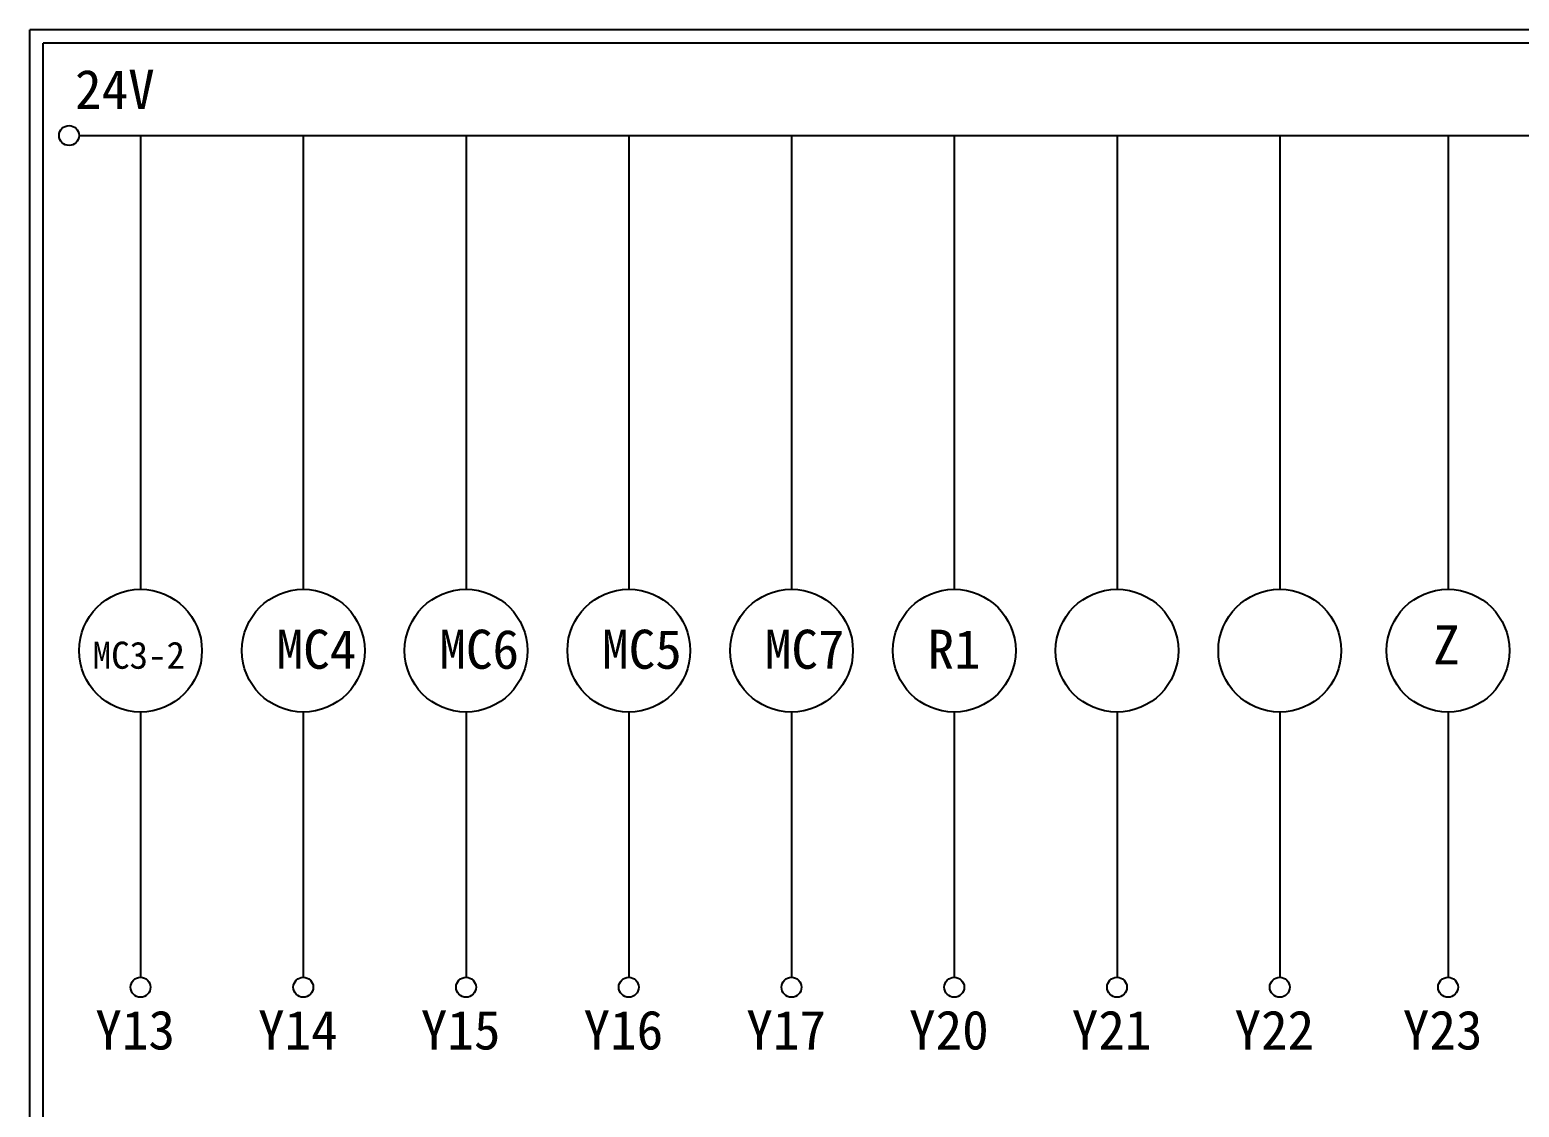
# Model space of a CAD drawing. Extents: x 926 to 1213, y 3 to 207.
# Drawn here: x 925.7 to 1063, y 107.6 to 207 of the extents above; entities that cross this region are included whole.
import ezdxf

# ---------------------------------------------------------------- set-up
doc = ezdxf.new("R2010")
doc.units = 0
doc.layers.add('圖框層', color=7, linetype='CONTINUOUS')
doc.layers.add('標尺寸層', color=3, linetype='CONTINUOUS')
doc.styles.add('STSL', font='KAIU.TTF')

msp = doc.modelspace()

# ---------------------------------------------------------------- linework, layer by layer
at = {"layer": '圖框層', "color": 7}
for p, q in [((1212.74, 206.97), (925.74, 206.97)), ((925.74, 3), (925.74, 206.97)), ((1211.49, 205.72), (926.99, 205.72)), ((926.99, 4.25), (926.99, 205.72))]:
    msp.add_line(p, q, dxfattribs=at)
at = {"layer": '標尺寸層', "color": 7}
for p, q in [((930.28, 197.22), (1207.88, 197.22)), ((935.95, 197.22), (935.95, 155.39)), ((950.95, 197.22), (950.95, 155.39)), ((965.95, 197.22), (965.95, 155.39)), ((980.95, 197.22), (980.95, 155.39)), ((995.95, 197.22), (995.95, 155.39)), ((1010.95, 197.22), (1010.95, 155.39)), ((1025.95, 197.22), (1025.95, 155.39)), ((1040.95, 197.22), (1040.95, 155.39)), ((1056.46, 197.22), (1056.46, 155.39)), ((935.95, 144.07), (935.95, 119.62)), ((950.95, 144.07), (950.95, 119.62)), ((965.95, 144.07), (965.95, 119.62)), ((980.95, 144.07), (980.95, 119.62)), ((995.95, 144.07), (995.95, 119.62)), ((1010.95, 144.07), (1010.95, 119.62)), ((1025.95, 144.07), (1025.95, 119.62)), ((1040.95, 144.07), (1040.95, 119.62)), ((1056.46, 144.07), (1056.46, 119.62))]:
    msp.add_line(p, q, dxfattribs=at)
for centre, radius in [((929.36, 197.22), 0.92), ((935.95, 149.73), 5.66), ((950.95, 149.73), 5.66), ((965.95, 149.73), 5.66), ((980.95, 149.73), 5.66), ((995.95, 149.73), 5.66), ((1010.95, 149.73), 5.66), ((1025.95, 149.73), 5.66), ((1040.95, 149.73), 5.66), ((1056.46, 149.73), 5.66), ((935.95, 118.7), 0.92), ((950.95, 118.7), 0.92), ((965.95, 118.7), 0.92), ((980.95, 118.7), 0.92), ((995.95, 118.7), 0.92), ((1010.95, 118.7), 0.92), ((1025.95, 118.7), 0.92), ((1040.95, 118.7), 0.92), ((1056.46, 118.7), 0.92)]:
    msp.add_circle(centre, radius, dxfattribs=at)

# ---------------------------------------------------------------- texts
at = {"layer": '圖框層', "color": 4, "style": 'STSL'}
for s, height, p in [('24V', 3.6, (929.91, 199.68)), ('MC4', 3.6, (948.49, 148.06)), ('MC6', 3.6, (963.49, 148.06)), ('MC5', 3.6, (978.49, 148.06)), ('MC7', 3.6, (993.49, 148.06)), ('R1', 3.6, (1008.49, 148.06)), ('Z', 3.6, (1055.09, 148.47)), ('MC3-2', 2.5, (931.54, 148.06)), ('Y13', 3.6, (931.78, 112.96)), ('Y14', 3.6, (946.78, 112.96)), ('Y15', 3.6, (961.78, 112.96)), ('Y16', 3.6, (976.78, 112.96)), ('Y17', 3.6, (991.78, 112.96)), ('Y20', 3.6, (1006.78, 112.96)), ('Y21', 3.6, (1021.78, 112.96)), ('Y22', 3.6, (1036.78, 112.96)), ('Y23', 3.6, (1052.29, 112.96))]:
    msp.add_text(s, height=height, dxfattribs=at).set_placement(p)

doc.saveas('drawing.dxf')
